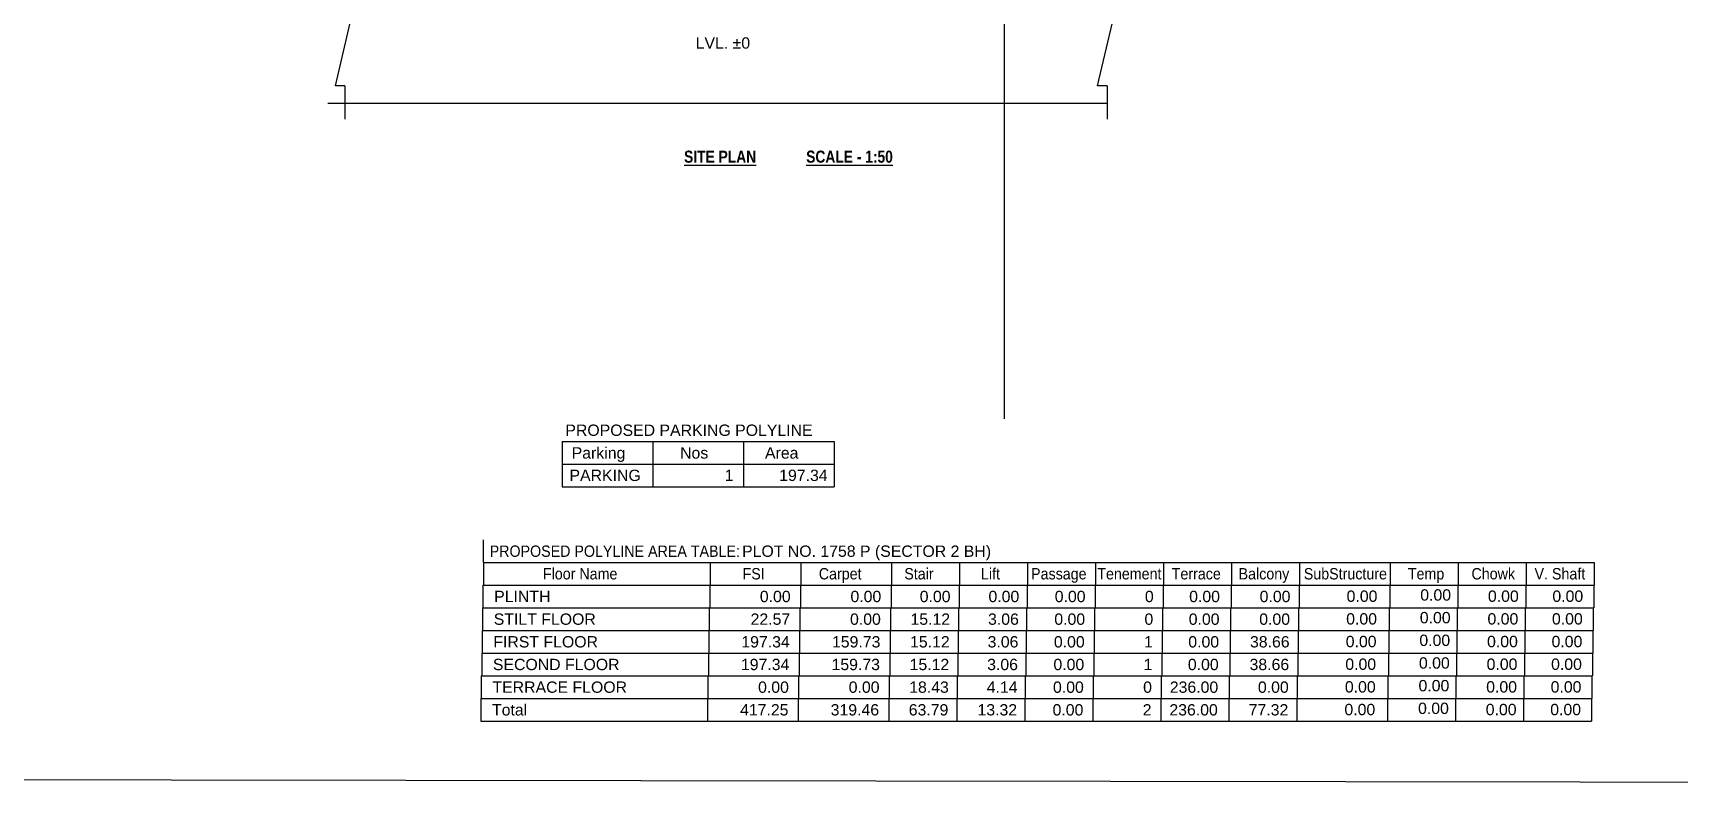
# Model space of a CAD drawing. Header units: metres. Extents: x 0 to 140, y 0 to 47.
# Drawn here: x 85.04 to 121.35, y -0.19 to 16.35 of the extents above; entities that cross this region are included whole.
import ezdxf
from ezdxf.enums import TextEntityAlignment as Align

# ---------------------------------------------------------------- set-up
doc = ezdxf.new("R2010")
doc.units = ezdxf.units.M
doc.layers.get('0').update_dxf_attribs({"linetype": 'CONTINUOUS'})
for name, color, linetype in [('_Building', 52, 'CONTINUOUS'), ('_PDCRAreaTable', 7, 'CONTINUOUS'), ('FLOOR-STILT', 3, 'CONTINUOUS')]:
    doc.layers.add(name, color=color, linetype=linetype)
doc.styles.add('AR 3.0 mm', font='arial.ttf', dxfattribs={"height": 150})
doc.styles.add('PreDCRFont', font='arial.ttf', dxfattribs={"height": 0.25})
doc.styles.add('TS1', font='techb___.ttf', dxfattribs={"height": 7})

# ---------------------------------------------------------------- blocks, each defined once
blk = doc.blocks.new('PDCRAreaTable_Head')
at = {"layer": '_PDCRAreaTable'}
for p, q in [((-0.011, -0.466), (-0.011, 0.034)), ((-0.011, -0.466), (17.989, -0.466)), ((-0.011, -0.466), (-0.011, -0.966)), ((4.989, -0.466), (4.989, -0.966)), ((4.989, -0.466), (4.989, -0.966)), ((6.989, -0.466), (6.989, -0.966)), ((8.989, -0.466), (8.989, -0.966)), ((10.489, -0.466), (10.489, -0.966)), ((11.989, -0.466), (11.989, -0.966)), ((11.989, -0.466), (11.989, -0.966)), ((13.489, -0.466), (13.489, -0.966)), ((14.989, -0.466), (14.989, -0.966)), ((16.489, -0.466), (16.489, -0.966)), ((17.989, -0.466), (24.489, -0.466)), ((17.989, -0.466), (17.989, -0.966)), ((17.989, -0.466), (17.989, -0.966)), ((19.989, -0.466), (19.989, -0.966)), ((19.989, -0.466), (19.989, -0.966)), ((21.489, -0.466), (21.489, -0.966)), ((22.989, -0.466), (22.989, -0.966)), ((24.489, -0.466), (24.489, -0.966)), ((-0.011, -0.966), (17.989, -0.966)), ((17.989, -0.966), (24.489, -0.966))]:
    blk.add_line(p, q, dxfattribs=at)
at = {"layer": '_PDCRAreaTable', "color": 1, "style": 'PreDCRFont', "width": 0.9}
blk.add_text('PROPOSED POLYLINE AREA TABLE:', height=0.25, dxfattribs=at).set_placement((0.127, -0.343))
at = {"layer": '_PDCRAreaTable', "style": 'PreDCRFont', "width": 0.9}
for s, p in [('Floor Name', (1.302, -0.841)), ('FSI', (5.705, -0.841)), ('Carpet', (7.386, -0.841)), ('Stair', (9.272, -0.841)), (' Lift', (10.876, -0.841)), ('Passage', (12.069, -0.841)), ('Tenement', (13.529, -0.841)), ('Terrace', (15.171, -0.841)), ('Balcony', (16.646, -0.841)), ('SubStructure', (18.084, -0.841)), ('Temp', (20.379, -0.841)), ('Chowk', (21.783, -0.841)), ('V. Shaft', (23.174, -0.841))]:
    blk.add_text(s, height=0.25, dxfattribs=at).set_placement(p)
at = {"layer": '_PDCRAreaTable', "style": 'PreDCRFont'}
blk.add_attdef('BLD_NAME', (5.694, -0.343), '', height=0.25, dxfattribs=at)
blk = doc.blocks.new('PDCRAreaTable_Row')
at = {"layer": '_PDCRAreaTable'}
for p, q in [((-0.01, 0), (17.99, 0)), ((-0.01, 0), (-0.01, -0.5)), ((4.99, 0), (4.99, -0.5)), ((4.99, 0), (4.99, -0.5)), ((6.99, 0), (6.99, -0.5)), ((8.99, 0), (8.99, -0.5)), ((10.49, 0), (10.49, -0.5)), ((11.99, 0), (11.99, -0.5)), ((11.99, 0), (11.99, -0.5)), ((13.49, 0), (13.49, -0.5)), ((14.99, 0), (14.99, -0.5)), ((16.49, 0), (16.49, -0.5)), ((17.99, 0), (17.99, -0.5)), ((17.99, 0), (24.49, 0)), ((17.99, 0), (17.99, -0.5)), ((19.99, 0), (19.99, -0.5)), ((19.99, 0), (19.99, -0.5)), ((21.49, 0), (21.49, -0.5)), ((22.99, 0), (22.99, -0.5)), ((24.49, 0), (24.49, -0.5)), ((-0.01, -0.5), (17.99, -0.5)), ((17.99, -0.5), (24.49, -0.5))]:
    blk.add_line(p, q, dxfattribs=at)
at = {"layer": '_PDCRAreaTable', "style": 'PreDCRFont'}
blk.add_attdef('FLR_NAME', (0.237, -0.376), '', height=0.25, dxfattribs=at)
for tag, p in [('FSI_POLY', (6.776, -0.376)), ('CPT_POLY', (8.775, -0.376)), ('STAIR_POLY', (10.303, -0.376)), ('LIFT_POLY', (11.819, -0.376)), ('PASS_POLY', (13.281, -0.376)), ('TENE_NO', (14.784, -0.376)), ('TERR_POLY', (16.246, -0.376)), ('BAL_POLY', (17.801, -0.376)), ('SSTRU_POLY', (19.719, -0.37)), ('TEMP_POLY', (21.343, -0.343)), ('CHOWK_POLY', (22.836, -0.37)), ('VSHAFT_POLY', (24.258, -0.37))]:
    blk.add_attdef(tag, text='', height=0.25, dxfattribs=at).set_placement(p, align=Align.RIGHT)
blk = doc.blocks.new('PDCRParkingTable_Head')
at = {"layer": '_PDCRAreaTable'}
for p, q in [((0, -0.5), (6, -0.5)), ((0, -0.5), (0, -1)), ((2, -0.5), (2, -1)), ((2, -0.5), (2, -1)), ((4, -0.5), (4, -1)), ((6, -0.5), (6, -1)), ((0, -1), (6, -1))]:
    blk.add_line(p, q, dxfattribs=at)
at = {"layer": '_PDCRAreaTable', "color": 1, "style": 'PreDCRFont'}
blk.add_text('PROPOSED PARKING POLYLINE', height=0.25, dxfattribs=at).set_placement((0.068, -0.375))
at = {"layer": '_PDCRAreaTable', "style": 'PreDCRFont'}
for s, p in [('Parking', (0.207, -0.875)), ('Nos', (2.598, -0.875)), ('Area', (4.471, -0.875))]:
    blk.add_text(s, height=0.25, dxfattribs=at).set_placement(p)
blk = doc.blocks.new('PDCRParkingTable_Row')
at = {"layer": '_PDCRAreaTable'}
for p, q in [((0, 0), (6, 0)), ((0, 0), (0, -0.5)), ((2, 0), (2, -0.5)), ((2, 0), (2, -0.5)), ((4, 0), (4, -0.5)), ((6, 0), (6, -0.5)), ((0, -0.5), (6, -0.5))]:
    blk.add_line(p, q, dxfattribs=at)
at = {"layer": '_PDCRAreaTable', "style": 'PreDCRFont'}
blk.add_attdef('PK_NAME', (0.159, -0.37), '', height=0.25, dxfattribs=at)
for tag, p in [('PK_NO', (3.776, -0.37)), ('PK_AREA', (5.852, -0.37))]:
    blk.add_attdef(tag, text='', height=0.25, dxfattribs=at).set_placement(p, align=Align.RIGHT)

msp = doc.modelspace()

# ---------------------------------------------------------------- linework, layer by layer
at = {"linetype": 'ByBlock'}
for p, q in [((91.7081, 15.17981), (92.16158, 17.10855)), ((108.5209, 15.17981), (108.97438, 17.10855)), ((91.91655, 15.17981), (91.7081, 15.17981)), ((91.91655, 15.17981), (91.91655, 14.44405)), ((108.72935, 15.17981), (108.5209, 15.17981)), ((108.72935, 15.17981), (108.72935, 14.44405)), ((93.46388, 14.78999), (91.54365, 14.78999)), ((108.72935, 14.78999), (93.46388, 14.78999))]:
    msp.add_line(p, q, dxfattribs=at)
at = {"layer": '_Building'}
msp.add_lwpolyline([(139.88936, 46.60037), (0, 46.79429), (0, 0), (139.88936, -0.19391)], close=True, dxfattribs=at)
at = {"layer": 'FLOOR-STILT', "color": 41, "linetype": 'ByBlock'}
msp.add_line((106.46388, 17.83571), (106.46388, 7.83571), dxfattribs=at)
at = {"layer": 'FLOOR-STILT', "color": 61}
msp.add_lwpolyline([(139.88936, 46.60037), (0, 46.79429), (0, 0), (139.88936, -0.19391)], close=True, dxfattribs=at)

# ---------------------------------------------------------------- block references
at = {"layer": '_PDCRAreaTable', "linetype": 'ByBlock'}
msp.add_blockref('PDCRParkingTable_Head', (96.71388, 7.83571), dxfattribs=at)
for name, p, values in [('PDCRParkingTable_Row', (96.71388, 6.83571), {'PK_NAME': 'PARKING', 'PK_NO': '1', 'PK_AREA': '197.34'}), ('PDCRAreaTable_Head', (94.98564, 5.13683), {'BLD_NAME': 'PLOT NO. 1758 P (SECTOR 2 BH)'}), ('PDCRAreaTable_Row', (94.97482, 4.1713), {'FLR_NAME': 'PLINTH', 'CHOWK_POLY': '0.00', 'VSHAFT_POLY': '0.00', 'TENE_NO': '0', 'STAIR_POLY': '0.00', 'CPT_POLY': '0.00', 'FSI_POLY': '0.00', 'PASS_POLY': '0.00', 'LIFT_POLY': '0.00', 'BAL_POLY': '0.00', 'SSTRU_POLY': '0.00', 'TERR_POLY': '0.00', 'TEMP_POLY': '0.00'}), ('PDCRAreaTable_Row', (94.96522, 3.67144), {'FLR_NAME': 'STILT FLOOR', 'CHOWK_POLY': '0.00', 'VSHAFT_POLY': '0.00', 'TENE_NO': '0', 'STAIR_POLY': '15.12', 'CPT_POLY': '0.00', 'FSI_POLY': '22.57', 'PASS_POLY': '0.00', 'LIFT_POLY': '3.06', 'BAL_POLY': '0.00', 'SSTRU_POLY': '0.00', 'TERR_POLY': '0.00', 'TEMP_POLY': '0.00'}), ('PDCRAreaTable_Row', (94.95562, 3.17158), {'FLR_NAME': 'FIRST FLOOR', 'CHOWK_POLY': '0.00', 'VSHAFT_POLY': '0.00', 'TENE_NO': '1', 'STAIR_POLY': '15.12', 'CPT_POLY': '159.73', 'FSI_POLY': '197.34', 'PASS_POLY': '0.00', 'LIFT_POLY': '3.06', 'BAL_POLY': '38.66', 'SSTRU_POLY': '0.00', 'TERR_POLY': '0.00', 'TEMP_POLY': '0.00'}), ('PDCRAreaTable_Row', (94.94602, 2.67172), {'FLR_NAME': 'SECOND FLOOR', 'CHOWK_POLY': '0.00', 'VSHAFT_POLY': '0.00', 'TENE_NO': '1', 'STAIR_POLY': '15.12', 'CPT_POLY': '159.73', 'FSI_POLY': '197.34', 'PASS_POLY': '0.00', 'LIFT_POLY': '3.06', 'BAL_POLY': '38.66', 'SSTRU_POLY': '0.00', 'TERR_POLY': '0.00', 'TEMP_POLY': '0.00'}), ('PDCRAreaTable_Row', (94.93642, 2.17185), {'FLR_NAME': 'TERRACE FLOOR', 'CHOWK_POLY': '0.00', 'VSHAFT_POLY': '0.00', 'TENE_NO': '0', 'STAIR_POLY': '18.43', 'CPT_POLY': '0.00', 'FSI_POLY': '0.00', 'PASS_POLY': '0.00', 'LIFT_POLY': '4.14', 'BAL_POLY': '0.00', 'SSTRU_POLY': '0.00', 'TERR_POLY': '236.00', 'TEMP_POLY': '0.00'}), ('PDCRAreaTable_Row', (94.92682, 1.67199), {'FLR_NAME': 'Total', 'CHOWK_POLY': '0.00', 'VSHAFT_POLY': '0.00', 'TENE_NO': '2', 'STAIR_POLY': '63.79', 'CPT_POLY': '319.46', 'FSI_POLY': '417.25', 'PASS_POLY': '0.00', 'LIFT_POLY': '13.32', 'BAL_POLY': '77.32', 'SSTRU_POLY': '0.00', 'TERR_POLY': '236.00', 'TEMP_POLY': '0.00'})]:
    msp.add_blockref(name, p, dxfattribs=at).add_auto_attribs(values)

# ---------------------------------------------------------------- texts
for s, height, style, p in [('LVL. %%P0', 0.25, 'AR 3.0 mm', (99.65583, 15.99852)), ('%%USITE PLAN', 0.2657813, 'TS1', (99.39968, 13.4843)), ('%%USCALE - 1:50', 0.2657813, 'TS1', (102.09371, 13.4843))]:
    msp.add_text(s, height=height, dxfattribs=dict(style=style)).set_placement(p)

doc.saveas('drawing.dxf')
